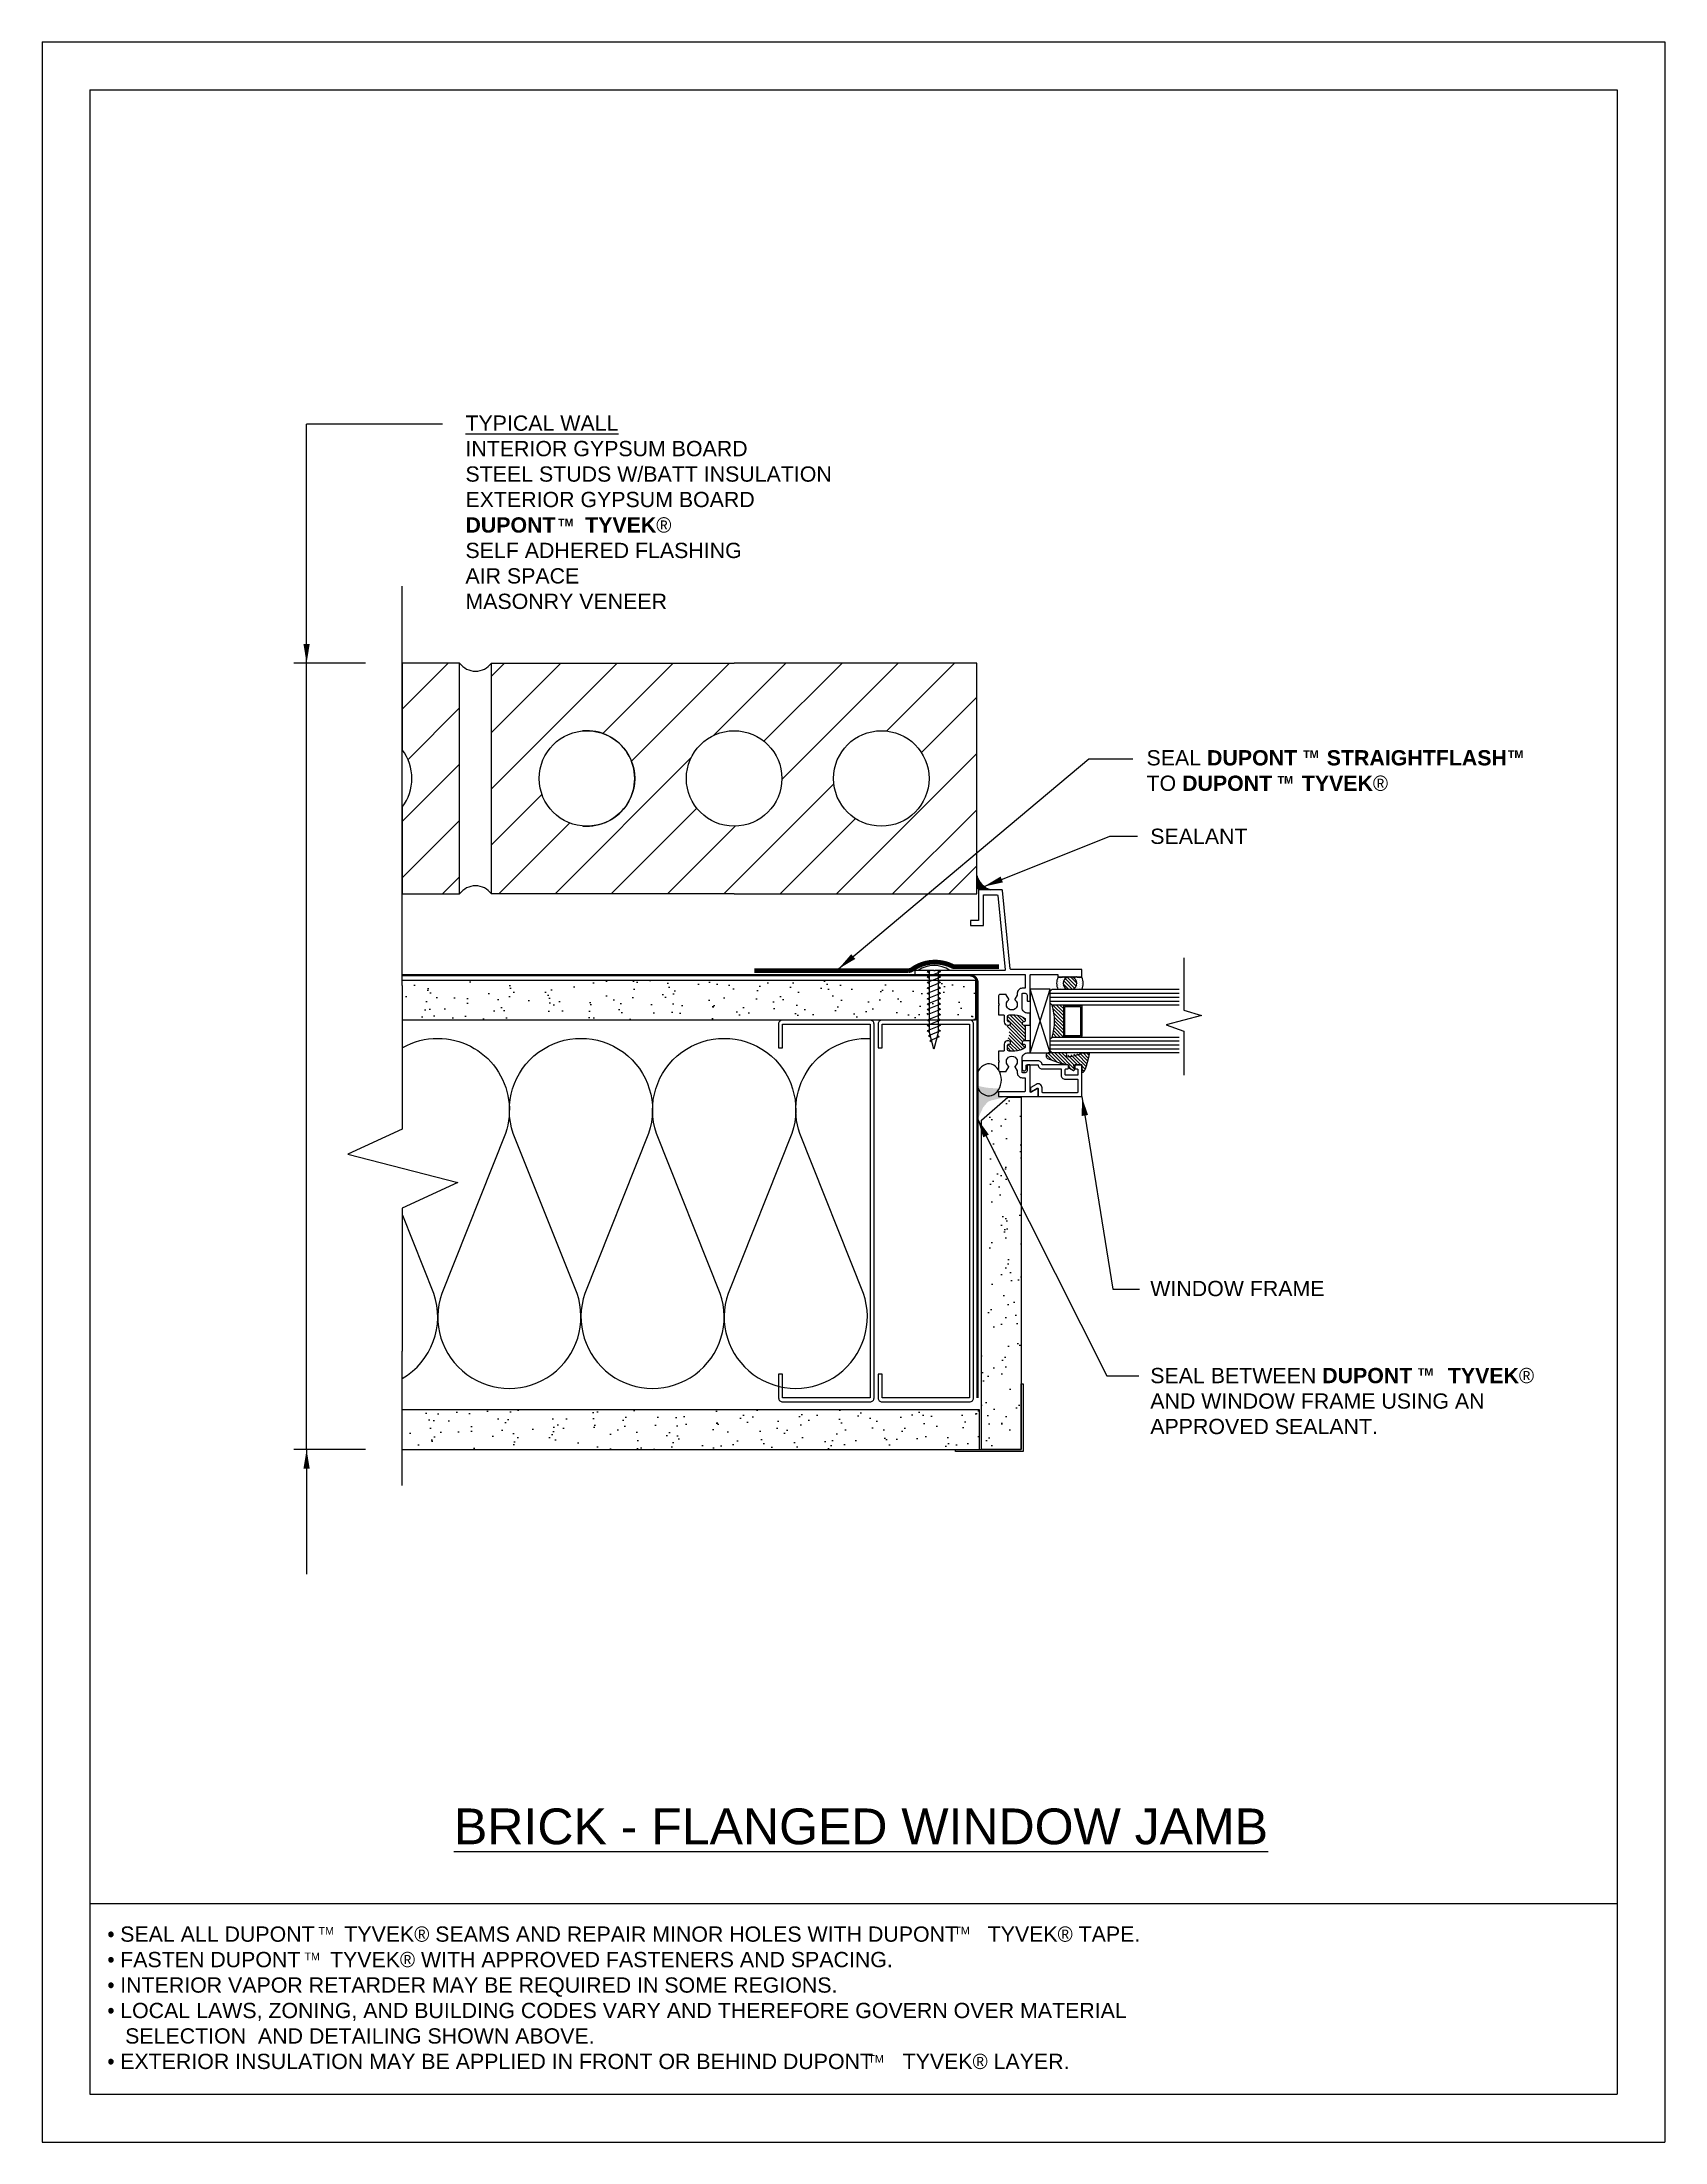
# Model space of a CAD drawing. Extents: x -129 to 26, y 0 to 100.
# Drawn here: x 0 to 25.5, y 0 to 33 of the extents above; entities that cross this region are included whole.
import ezdxf

# ---------------------------------------------------------------- set-up
doc = ezdxf.new("R2010")
doc.units = 0
doc.header["$LTSCALE"] = 1.5
doc.header["$MEASUREMENT"] = 0
doc.linetypes.add('CENTER', pattern=[2, 1.25, -0.25, 0.25, -0.25])
doc.linetypes.add('DASHED', pattern=[0.75, 0.5, -0.25])
doc.layers.get('0').update_dxf_attribs({"linetype": 'CONTINUOUS'})
doc.layers.get('DEFPOINTS').update_dxf_attribs({"linetype": 'CONTINUOUS'})
for name, color, linetype in [('8X11-TTB$0$B', 7, 'CONTINUOUS'), ('A-ANNO-TXT0', 252, 'CONTINUOUS'), ('A-FASTENERS', 8, 'CONTINUOUS'), ('A-GYP_BOARD', 252, 'CONTINUOUS'), ('A-METAL_STUD', 252, 'CONTINUOUS'), ('A-SEALANT', 252, 'CONTINUOUS'), ('BRICK', 13, 'CONTINUOUS'), ('DUPONT_FLASHING', 251, 'CENTER'), ('HATCH', 252, 'CONTINUOUS'), ('INSULATION', 40, 'CONTINUOUS'), ('STRUCTURE', 252, 'CONTINUOUS'), ('TEXT', 7, 'CONTINUOUS'), ('TYVEK', 160, 'DASHED'), ('WINDOW', 252, 'CONTINUOUS')]:
    doc.layers.add(name, color=color, linetype=linetype)
doc.styles.add('DETAILS', font='sanss___.ttf', dxfattribs={"height": 1})
doc.dimstyles.new('TYVEKDETAILS', dxfattribs={"dimscale": 6, "dimtxt": 1.5, "dimasz": 0.1, "dimexe": 0.75, "dimexo": 0.75, "dimgap": 0.75, "dimtad": 0, "dimtih": 1, "dimtoh": 1, "dimdec": 4, "dimzin": 0, "dimtxsty": 'DETAILS', "dimcen": 0.0625, "dimazin": 3, "dimtfac": 1, "dimtdec": 4, "dimtofl": 0, "dimtmove": 0, "dimatfit": 3, "dimtolj": 1, "dimtzin": 0})
pattern_1 = [(315, (10.52485, 29.796366), (0.02762136, 0.02762136), [])]
pattern_2 = [(45, (48.13734, 1.3539), (-0.441942, 0.441942), [])]

# ---------------------------------------------------------------- blocks, each defined once
blk = doc.blocks.new('*X0')
at = {"color": 0}
for p, q in [((0.140625, 0.34375), (0.140625, 0.34375)), ((0.15625, 0.375), (0.15625, 0.375)), ((0.171875, 0.34375), (0.171875, 0.34375)), ((0.1875, 0.375), (0.1875, 0.375)), ((0.203125, 0.34375), (0.203125, 0.34375)), ((0.21875, 0.375), (0.21875, 0.375)), ((0.234375, 0.34375), (0.234375, 0.34375)), ((0.25, 0.375), (0.25, 0.375)), ((0.265625, 0.34375), (0.265625, 0.34375)), ((0.28125, 0.375), (0.28125, 0.375)), ((0.296875, 0.34375), (0.296875, 0.34375)), ((0.3125, 0.375), (0.3125, 0.375)), ((0.140625, 0.28125), (0.140625, 0.28125)), ((0.140625, 0.09375), (0.140625, 0.09375)), ((0.140625, 0.03125), (0.140625, 0.03125)), ((0.15625, 0.3125), (0.15625, 0.3125)), ((0.15625, 0.0625), (0.15625, 0.0625)), ((0.15625, 0), (0.15625, 0)), ((0.171875, 0.03125), (0.171875, 0.03125)), ((0.1875, 0.3125), (0.1875, 0.3125)), ((0.1875, 0.0625), (0.1875, 0.0625)), ((0.1875, 0), (0.1875, 0)), ((0.203125, 0.03125), (0.203125, 0.03125)), ((0.21875, 0.3125), (0.21875, 0.3125)), ((0.21875, 0.0625), (0.21875, 0.0625)), ((0.21875, 0), (0.21875, 0)), ((0.234375, 0.03125), (0.234375, 0.03125)), ((0.25, 0.3125), (0.25, 0.3125)), ((0.25, 0.0625), (0.25, 0.0625)), ((0.25, 0), (0.25, 0)), ((0.265625, 0.03125), (0.265625, 0.03125)), ((0.28125, 0.3125), (0.28125, 0.3125)), ((0.28125, 0.0625), (0.28125, 0.0625)), ((0.28125, 0), (0.28125, 0)), ((0.296875, 0.28125), (0.296875, 0.28125)), ((0.296875, 0.09375), (0.296875, 0.09375)), ((0.296875, 0.03125), (0.296875, 0.03125)), ((0.3125, 0.3125), (0.3125, 0.3125)), ((0.3125, 0.25), (0.3125, 0.25)), ((0.3125, 0.125), (0.3125, 0.125)), ((0.3125, 0.0625), (0.3125, 0.0625)), ((0.3125, 0), (0.3125, 0))]:
    blk.add_line(p, q, dxfattribs=at)

msp = doc.modelspace()

# ---------------------------------------------------------------- hatches: boundary and pattern name
at = {"layer": 'BRICK', "linetype": 'CONTINUOUS'}
h = msp.add_hatch(dxfattribs=at)
h.set_pattern_fill('_USER', color=256, scale=0.625, angle=45, style=0, pattern_type=0)
h.set_pattern_definition(pattern_2)
edge = h.paths.add_edge_path()
edge.add_line((5.66, 23.239), (5.66, 21.878))
edge.add_arc((5.062, 21.427), 0.75, -37.0336, 37.0336, ccw=False)
edge.add_line((5.66, 20.975), (5.66, 19.614))
edge.add_line((5.66, 19.614), (6.562, 19.614))
edge.add_line((6.562, 19.614), (6.562, 23.239))
edge.add_line((6.562, 23.239), (5.66, 23.239))
h = msp.add_hatch(dxfattribs=at)
h.set_pattern_fill('_USER', color=256, scale=0.625, angle=45, style=0, pattern_type=0)
h.set_pattern_definition(pattern_2)
edge = h.paths.add_edge_path(flags=16)
edge.add_arc((13.187, 21.427), 0.75, 0, 360)
edge = h.paths.add_edge_path(flags=16)
edge.add_arc((10.874, 21.427), 0.75, 0, 360)
edge = h.paths.add_edge_path(flags=16)
edge.add_arc((8.562, 21.427), 0.75, 0, 360)
h.paths.add_polyline_path([(10.874, 19.614), (7.062, 19.614), (7.062, 23.239), (10.874, 23.239), (14.687, 23.239), (14.687, 19.614)])
at = {"layer": 'HATCH'}
h = msp.add_hatch(dxfattribs=at)
h.set_pattern_fill('AR-SAND,_O', color=256, scale=0.25, angle=90)
h.set_pattern_definition([(52.5, (-548.30153, -1763.89393), (0.48170594, -0.01574834), [0, -0.38, 0, -0.425, 0, -0.40625]), (82.5, (-548.3015, -1763.89393), (0.70553652, 0.44244418), [0, -0.205, 0, -0.3425, 0, -0.13125]), (122.5, (-548.30153, -1764.20143), (0.00141476, 0.77853547), [0, -0.125, 0, -0.45, 0, -0.5875]), (132.5, (-548.3015, -1764.20143), (0.2194189, 0.75153165), [0, -0.0625, 0, -0.295, 0, -0.3375])])
edge = h.paths.add_edge_path()
edge.add_line((5.66, 18.256), (14.667, 18.256))
edge.add_line((14.667, 18.256), (14.667, 17.631))
edge.add_line((14.667, 17.631), (5.66, 17.631))
h = msp.add_hatch(dxfattribs=at)
h.set_pattern_fill('AR-SAND,_O', color=256, scale=0.25, angle=90)
h.set_pattern_definition([(127.5, (5.70015, 2.34483), (-0.481706, -0.015748), [0, -0.38, 0, -0.425, 0, -0.40625]), (97.5, (5.70015, 2.3448), (-0.705537, 0.442444), [0, -0.205, 0, -0.3425, 0, -0.13125]), (57.5, (5.70015, 2.03733), (-0.001415, 0.778535), [0, -0.125, 0, -0.45, 0, -0.5875]), (47.5, (5.70015, 2.0373), (-0.21942, 0.751532), [0, -0.0625, 0, -0.295, 0, -0.3375])])
h.paths.add_polyline_path([(14.76, 10.881), (15.385, 10.881), (15.385, 16.417), (15.175, 16.417), (14.76, 16.056)])
h = msp.add_hatch(dxfattribs=at)
h.set_pattern_fill('AR-SAND,_O', color=256, scale=0.25, angle=90)
h.set_pattern_definition([(307.5, (-548.23903, 1793.0306), (0.48170594, 0.01574834), [0, -0.38, 0, -0.425, 0, -0.40625]), (277.5, (-548.239, 1793.0306), (0.70553652, -0.44244418), [0, -0.205, 0, -0.3425, 0, -0.13125]), (237.5, (-548.23903, 1793.3381), (0.00141476, -0.77853547), [0, -0.125, 0, -0.45, 0, -0.5875]), (227.5, (-548.239, 1793.3381), (0.2194189, -0.75153165), [0, -0.0625, 0, -0.295, 0, -0.3375])])
edge = h.paths.add_edge_path()
edge.add_line((5.66, 10.881), (14.729, 10.881))
edge.add_line((14.729, 10.881), (14.729, 11.506))
edge.add_line((14.729, 11.506), (5.66, 11.506))
at = {"layer": 'WINDOW'}
msp.add_hatch(color=7, dxfattribs=at).paths.add_polyline_path([(14.687, 19.905), (14.687, 19.702), (14.713, 19.677), (14.906, 19.677, -0.262493)])
h = msp.add_hatch(dxfattribs=at)
h.set_pattern_fill('ANSI31', color=256, scale=0.3125, angle=-90, style=0)
h.set_pattern_definition(pattern_1)
h.paths.add_polyline_path([(16.101, 18.302, 0.599485), (16.101, 18.114), (16.201, 18.114, 0.599485), (16.201, 18.302)])
h = msp.add_hatch(dxfattribs=at)
h.set_pattern_fill('ANSI31', color=256, scale=0.3125, angle=-90, style=0)
h.set_pattern_definition(pattern_1)
h.paths.add_polyline_path([(15.869, 17.364, 0.153266), (15.869, 17.864), (16.073, 17.864, 0.414214), (16.053, 17.844), (16.053, 17.384, 0.414214), (16.073, 17.364)])
h = msp.add_hatch(dxfattribs=at)
h.set_pattern_fill('ANSI31', color=256, scale=0.3125, angle=-90, style=0)
h.set_pattern_definition(pattern_1)
h.paths.add_polyline_path([(15.283, 17.712), (15.198, 17.712, 0.414214), (15.167, 17.681), (15.167, 17.65), (15.167, 17.627, 0.413437), (15.192, 17.602, -0.413437), (15.217, 17.577, -0.414214), (15.192, 17.552), (15.155, 17.552, -0.02353), (15.15, 17.552, -0.382874), (15.15, 17.302, -0.02353), (15.155, 17.302), (15.192, 17.302, -0.414214), (15.217, 17.277, -0.413437), (15.192, 17.252, 0.413437), (15.167, 17.227), (15.167, 17.173, 0.414214), (15.198, 17.142), (15.283, 17.142, 0.177059), (15.445, 17.201, 0.22095), (15.448, 17.208), (15.448, 17.227, 0.414214), (15.423, 17.252, -0.414214), (15.398, 17.277, -0.414214), (15.423, 17.302), (15.448, 17.302), (15.448, 17.552), (15.423, 17.552, -0.414214), (15.398, 17.577, -0.414214), (15.423, 17.602, 0.414214), (15.448, 17.627), (15.448, 17.645, 0.22095), (15.445, 17.653, 0.177059)])
h = msp.add_hatch(dxfattribs=at)
h.set_pattern_fill('ANSI31', color=256, scale=0.3125, angle=-90, style=0)
h.set_pattern_definition(pattern_1)
edge = h.paths.add_edge_path()
edge.add_ellipse((16.206, 17.083), major_axis=(-0.139, -0.032), ratio=0.13155, start_angle=43.2326, end_angle=180.0222)
edge.add_arc((16.105, 17.063), 0.0158, 131.5153, 277.1039, ccw=False)
edge.add_arc((16.08, 17.092), 0.0227, 312.2539, 394.0602)
edge.add_arc((16.084, 17.099), 0.0156, 20.163, 80.3876)
edge.add_line((16.087, 17.114), (15.814, 17.114))
edge.add_line((15.814, 17.114), (15.807, 17.114))
edge.add_ellipse((15.809, 17.068), major_axis=(-0.0011, 0.0457), ratio=0.621164, start_angle=0, end_angle=153.2403)
edge.add_line((15.797, 17.027), (16.013, 16.95))
edge.add_ellipse((16.037, 16.959), major_axis=(-0.0468, 0.0085), ratio=0.312415, start_angle=62.5423, end_angle=105.8209)
edge.add_line((16.047, 16.943), (16.123, 16.927))
edge.add_arc((16.073, 16.888), 0.0627, 0.4556, 37.9177, ccw=False)
edge.add_arc((16.156, 16.891), 0.0202, 187.3692, 230.7733)
edge.add_line((16.143, 16.875), (16.205, 16.836))
edge.add_arc((16.205, 16.852), 0.0156, 270, 368.9186)
edge.add_line((16.221, 16.854), (16.21, 16.927))
edge.add_line((16.21, 16.927), (16.339, 16.927))
edge.add_line((16.339, 16.927), (16.339, 16.825))
edge.add_arc((16.355, 16.825), 0.0156, 180, 322.8134)
edge.add_ellipse((16.408, 16.965), major_axis=(-0.041, -0.149), ratio=0.091401, start_angle=0, end_angle=180)
edge.add_line((16.449, 17.114), (16.345, 17.114))
h = msp.add_hatch(color=7, dxfattribs=at)
edge = h.paths.add_edge_path()
edge.add_line((14.858, 16.343), (14.912, 16.368))
edge.add_line((14.912, 16.368), (14.98, 16.382))
edge.add_line((14.98, 16.382), (15.034, 16.396))
edge.add_line((15.034, 16.396), (15.141, 16.424))
edge.add_line((15.141, 16.424), (15.027, 16.424))
edge.add_line((15.027, 16.424), (15.023, 16.424))
edge.add_line((15.023, 16.424), (15.023, 16.502))
edge.add_line((15.023, 16.502), (15.027, 16.502))
edge.add_line((15.027, 16.502), (15.027, 16.53))
edge.add_ellipse((14.875, 16.691), major_axis=(0, 0.251), ratio=0.790427, start_angle=116.6079, end_angle=230.2511, ccw=False)
edge.add_line((14.697, 16.578), (14.697, 16.048))
edge.add_line((14.697, 16.048), (14.711, 16.088))
edge.add_line((14.711, 16.088), (14.736, 16.149))
edge.add_line((14.736, 16.149), (14.761, 16.199))
edge.add_line((14.761, 16.199), (14.783, 16.253))
edge.add_line((14.783, 16.253), (14.822, 16.299))
edge.add_line((14.822, 16.299), (14.858, 16.343))

# ---------------------------------------------------------------- linework, layer by layer
at = {"layer": '8X11-TTB$0$B', "color": 7}
for p, q in [((0.75, 32.25), (0.75, 0.75)), ((0.75, 32.25), (24.75, 32.25)), ((24.75, 32.25), (24.75, 0.75)), ((0.75, 3.75), (24.75, 3.75)), ((0.75, 0.75), (24.75, 0.75))]:
    msp.add_line(p, q, dxfattribs=at)
at = {"layer": 'A-ANNO-TXT0', "linetype": 'CONTINUOUS'}
for p, q in [((5.66, 23.239, 0), (5.66, 21.878, 0)), ((5.66, 20.975, 0), (5.66, 19.614, 0))]:
    msp.add_line(p, q, dxfattribs=at)
at = {"layer": 'A-FASTENERS'}
for p, q in [((13.967, 18.411), (13.91, 18.387)), ((14.115, 18.387), (13.91, 18.303)), ((13.939, 18.368), (13.91, 18.387)), ((14.115, 18.303), (13.91, 18.219)), ((13.939, 18.283), (13.91, 18.303)), ((14.115, 18.219), (13.91, 18.134)), ((13.939, 18.199), (13.91, 18.219)), ((13.94, 18.411), (13.94, 17.457)), ((14.085, 17.457), (14.085, 18.411)), ((14.115, 18.387), (14.086, 18.407)), ((14.115, 18.303), (14.086, 18.323)), ((14.115, 18.219), (14.086, 18.238)), ((14.115, 18.134), (14.086, 18.154)), ((14.115, 18.134), (13.91, 18.05)), ((13.939, 18.114), (13.91, 18.134)), ((14.115, 18.05), (13.91, 17.965)), ((13.939, 18.03), (13.91, 18.05)), ((14.115, 17.965), (13.91, 17.881)), ((13.939, 17.946), (13.91, 17.965)), ((14.115, 17.881), (13.91, 17.797)), ((13.939, 17.861), (13.91, 17.881)), ((14.115, 18.05), (14.086, 18.07)), ((14.115, 17.965), (14.086, 17.985)), ((14.115, 17.881), (14.086, 17.901)), ((14.115, 17.797), (13.91, 17.712)), ((13.939, 17.777), (13.91, 17.797)), ((14.115, 17.712), (13.91, 17.628)), ((14.115, 17.628), (13.91, 17.544)), ((13.939, 17.608), (13.91, 17.628)), ((14.115, 17.544), (13.91, 17.459)), ((13.939, 17.524), (13.91, 17.544)), ((14.115, 17.797), (14.086, 17.816)), ((14.115, 17.712), (14.086, 17.732)), ((14.115, 17.628), (14.086, 17.648)), ((14.115, 17.544), (14.086, 17.563)), ((13.945, 17.435), (13.91, 17.459)), ((14.115, 17.459), (13.927, 17.382)), ((13.966, 17.355), (13.927, 17.382)), ((14.013, 17.175), (13.94, 17.457)), ((14.095, 17.367), (13.947, 17.305)), ((13.986, 17.279), (13.947, 17.305)), ((14.085, 17.457), (14.013, 17.175)), ((14.095, 17.367), (14.066, 17.386)), ((14.115, 17.459), (14.086, 17.479))]:
    msp.add_line(p, q, dxfattribs=at)
msp.add_arc((14.015, 18.045), 0.443, 55.6322, 124.3678, dxfattribs=at)
at = {"layer": 'A-GYP_BOARD', "linetype": 'CONTINUOUS'}
for p, q in [((5.66, 18.175), (5.66, 24.448)), ((5.66, 10.319), (5.66, 12.425))]:
    msp.add_line(p, q, dxfattribs=at)
at = {"layer": 'A-GYP_BOARD'}
for points in [[(5.66, 18.256), (14.667, 18.256), (14.667, 17.631), (5.66, 17.631)], [(5.66, 10.881), (14.729, 10.881), (14.729, 11.506), (5.66, 11.506)]]:
    msp.add_lwpolyline(points, dxfattribs=at)
for points in [[(14.76, 10.881), (14.76, 16.056), (15.175, 16.417), (15.385, 16.417), (15.385, 10.881)], [(14.354, 10.881), (15.385, 10.881), (15.385, 11.912), (15.416, 11.912), (15.416, 10.85), (14.354, 10.85)]]:
    msp.add_lwpolyline(points, close=True, dxfattribs=at)
at = {"layer": 'A-METAL_STUD'}
for points in [[(11.636, 12.068), (11.573, 12.068), (11.573, 11.693, 0.414214), (11.636, 11.631), (13.011, 11.631, 0.414214), (13.073, 11.693), (13.073, 17.568, 0.414214), (13.011, 17.631), (11.636, 17.631, 0.414214), (11.573, 17.568), (11.573, 17.193), (11.636, 17.193), (11.636, 17.568), (13.011, 17.568), (13.011, 11.693), (11.636, 11.693)], [(13.198, 12.068), (13.136, 12.068), (13.136, 11.693, 0.414214), (13.198, 11.631), (14.573, 11.631, 0.414214), (14.636, 11.693), (14.636, 17.568, 0.414214), (14.573, 17.631), (13.198, 17.631, 0.414214), (13.136, 17.568), (13.136, 17.193), (13.198, 17.193), (13.198, 17.568), (14.573, 17.568), (14.573, 11.693), (13.198, 11.693)]]:
    msp.add_lwpolyline(points, format="xyb", close=True, dxfattribs=at)
at = {"layer": 'A-SEALANT'}
for p, q in [((17.941, 18.606), (17.941, 17.786)), ((18.22, 17.703), (17.662, 17.555)), ((17.662, 17.555), (17.941, 17.454)), ((17.941, 17.786), (18.22, 17.703)), ((17.941, 17.454), (17.941, 16.766))]:
    msp.add_line(p, q, dxfattribs=at)
msp.add_arc((14.998, 19.985), 0.322, 194.5226, 253.3544, dxfattribs=at)
at = {"layer": 'BRICK', "linetype": 'CONTINUOUS', "elevation": 0}
for points in [[(5.66, 19.614), (6.562, 19.614), (6.562, 23.239), (5.66, 23.239)], [(10.874, 19.614), (7.062, 19.614), (7.062, 23.239), (10.874, 23.239)], [(10.874, 19.614), (14.687, 19.614), (14.687, 23.239), (10.874, 23.239)]]:
    msp.add_lwpolyline(points, dxfattribs=at)
at = {"layer": 'BRICK', "linetype": 'CONTINUOUS'}
for centre in [(8.562, 21.427, 0), (10.874, 21.427, 0), (13.187, 21.427, 0)]:
    msp.add_circle(centre, 0.75, dxfattribs=at)
for centre, radius, start, end in [((6.812, 23.425, 0), 0.312, 216.7016, 323.2984), ((8.562, 21.427, 0), 0.75, 264.9035, 95.0965), ((5.062, 21.427, 0), 0.75, 322.9664, 37.0336), ((6.812, 19.428, 0), 0.312, 36.7016, 143.2984)]:
    msp.add_arc(centre, radius, start, end, dxfattribs=at)
at = {"layer": 'DEFPOINTS'}
for p, q in [((0, 33), (0, 0)), ((0, 33), (25.5, 33)), ((25.5, 33), (25.5, 0)), ((0, 0), (25.5, 0))]:
    msp.add_line(p, q, dxfattribs=at)
at = {"layer": 'DUPONT_FLASHING', "linetype": 'CONTINUOUS', "const_width": 0.075}
msp.add_lwpolyline([(15.038, 18.468), (14.346, 18.468, -0.114006), (14.302, 18.478, 0.274265), (13.672, 18.427, -0.1554), (13.614, 18.408), (11.194, 18.408)], format="xyb", dxfattribs=at)
at = {"layer": 'INSULATION'}
for points in [[(5.669, 17.2, -0.128166), (6.218, 17.343)], [(6.218, 17.343, -0.51555), (7.281, 15.85), (6.28, 13.336, 1.40437), (8.406, 13.336), (7.405, 15.85, -1.40437), (9.531, 15.85), (8.53, 13.336, 1.40437), (10.656, 13.336), (9.655, 15.85, -1.40437), (11.781, 15.85), (10.78, 13.336, 1.40437), (12.906, 13.336), (11.905, 15.85, -0.527588), (13.011, 17.342)], [(5.66, 11.997, 0.358091), (6.156, 13.336), (5.669, 14.559)]]:
    msp.add_lwpolyline(points, format="xyb", dxfattribs=at)
at = {"layer": 'STRUCTURE'}
msp.add_lwpolyline([(5.66, 18.175), (5.66, 15.917), (4.804, 15.521), (6.534, 15.078), (5.66, 14.675), (5.66, 12.425)], dxfattribs=at)
at = {"layer": 'TEXT'}
for p, q in [((6.295, 26.994), (4.157, 26.994)), ((5.082, 23.239, 0), (3.959, 23.239, 0)), ((4.157, 10.881), (4.157, 23.239, 0)), ((5.082, 10.881), (3.959, 10.881))]:
    msp.add_line(p, q, dxfattribs=at)
at = {"layer": 'TYVEK', "const_width": 0.04, "elevation": 0}
msp.add_lwpolyline([(14.698, 18.211), (14.698, 18.211, 0.414214), (14.573, 18.336), (5.66, 18.336)], format="xyb", dxfattribs=at)
msp.add_lwpolyline([(14.698, 11.69), (14.698, 18.211)], dxfattribs=at)
at = {"layer": 'WINDOW'}
for p, q in [((15.838, 18.052), (17.869, 18.052)), ((15.838, 17.989), (17.869, 17.989)), ((15.838, 17.927), (17.869, 17.927)), ((15.838, 17.302), (17.869, 17.302)), ((15.838, 17.239), (17.869, 17.239)), ((15.838, 17.177), (17.869, 17.177))]:
    msp.add_line(p, q, dxfattribs=at)
for points in [[(15.217, 17.577, 0.414214), (15.192, 17.602, -0.414214), (15.167, 17.627), (15.167, 17.681, -0.414214), (15.198, 17.712), (15.283, 17.712, -0.177059), (15.445, 17.653, -0.22095), (15.448, 17.645), (15.448, 17.627, -0.414214), (15.423, 17.602, 0.414214), (15.398, 17.577, 0.414214), (15.423, 17.552), (15.526, 17.552), (15.526, 17.73, 0.414214), (15.516, 17.74), (15.481, 17.74, -0.414214), (15.401, 17.82), (15.401, 18.042, -0.414214), (15.411, 18.052), (15.445, 18.052, -0.414214), (15.476, 18.021), (15.476, 17.942, 0.414214), (15.491, 17.927), (15.516, 17.927, 0.414214), (15.526, 17.937), (15.526, 18.339, -0.414214), (15.536, 18.349), (15.953, 18.349, -0.414214), (15.963, 18.339), (15.963, 18.312, 0.414214), (15.973, 18.302), (16.031, 18.302), (16.046, 18.317), (16.061, 18.302), (16.076, 18.317), (16.091, 18.302), (16.106, 18.317), (16.121, 18.302), (16.136, 18.317), (16.151, 18.302), (16.166, 18.317), (16.181, 18.302), (16.196, 18.317), (16.211, 18.302), (16.226, 18.317), (16.241, 18.302), (16.256, 18.317), (16.271, 18.302), (16.338, 18.302), (16.338, 18.427), (15.222, 18.427, -0.385314), (15.212, 18.436), (15.089, 19.668, 0.385314), (15.079, 19.677), (14.713, 19.677), (14.713, 19.193), (14.588, 19.193), (14.588, 19.115), (14.791, 19.115), (14.791, 19.599), (15.008, 19.599, -0.385314), (15.018, 19.59), (15.135, 18.422, -0.443716), (15.125, 18.411), (14.035, 18.411), (14.025, 18.401), (14.015, 18.411), (13.713, 18.411), (13.713, 18.349), (15.438, 18.349, -0.414214), (15.448, 18.339), (15.448, 18.14, -0.414214), (15.438, 18.13), (15.401, 18.13, 0.414214), (15.323, 18.052), (15.323, 18.027, -0.131652), (15.322, 18.022), (15.285, 17.959, 0.383968), (15.288, 17.945, -3.079589), (15.187, 17.945, 0.383968), (15.189, 17.959), (15.15, 18.027, 0.267949), (15.141, 18.032), (15.057, 18.032, 0.414214), (15.026, 18.001), (15.026, 17.891), (15.041, 17.876), (15.026, 17.861), (15.026, 17.722, 0.414214), (15.036, 17.712), (15.107, 17.712, -0.414214), (15.117, 17.702), (15.117, 17.602, 0.414214), (15.167, 17.552), (15.192, 17.552, 0.414214)], [(15.963, 18.302, 0.224876), (15.963, 18.114), (16.339, 18.114, 0.224876), (16.339, 18.302)], [(16.338, 17.844), (16.338, 17.384, -0.414214), (16.318, 17.364), (16.073, 17.364, -0.414214), (16.053, 17.384), (16.053, 17.844, -0.414214), (16.073, 17.864), (16.318, 17.864, -0.414214)], [(15.198, 17.142, -0.414214), (15.167, 17.173), (15.167, 17.227, -0.414214), (15.192, 17.252, 0.414214), (15.217, 17.277, 0.414214), (15.192, 17.302), (15.167, 17.302, 0.414214), (15.117, 17.252), (15.117, 17.152, -0.414214), (15.107, 17.142), (15.036, 17.142, 0.414214), (15.026, 17.132), (15.026, 16.993), (15.041, 16.978), (15.026, 16.963), (15.026, 16.853, 0.414214), (15.057, 16.822), (15.141, 16.822, 0.267949), (15.15, 16.827), (15.189, 16.895, 0.383968), (15.187, 16.908, -3.079589), (15.288, 16.908, 0.383968), (15.285, 16.895), (15.322, 16.831, -0.131652), (15.323, 16.826), (15.323, 16.802, 0.414214), (15.401, 16.724), (15.438, 16.724, -0.414214), (15.448, 16.714), (15.448, 16.515, -0.414214), (15.438, 16.505), (15.026, 16.505), (15.026, 16.427), (15.526, 16.427), (15.651, 16.427), (15.651, 16.542, 0.414214), (15.641, 16.552, 0.131652), (15.636, 16.55), (15.541, 16.496, -0.57735), (15.526, 16.504), (15.526, 16.917, 0.414214), (15.516, 16.927), (15.491, 16.927, 0.414214), (15.476, 16.912), (15.476, 16.833, -0.414214), (15.445, 16.802), (15.411, 16.802, -0.414214), (15.401, 16.812), (15.401, 17.034, -0.414214), (15.481, 17.114), (15.516, 17.114, 0.414214), (15.526, 17.124), (15.526, 17.302), (15.423, 17.302, 0.414214), (15.398, 17.277, 0.414214), (15.423, 17.252, -0.414214), (15.448, 17.227), (15.448, 17.208, -0.22095), (15.445, 17.201, -0.177059), (15.283, 17.142)], [(16.126, 16.917, 0.414214), (16.116, 16.927), (15.713, 16.927, 0.414214), (15.651, 16.989), (15.411, 16.989, 0.414214), (15.401, 16.979), (15.401, 16.86, 0.880809), (15.463, 16.86), (15.463, 16.917, -0.414214), (15.473, 16.927), (15.651, 16.927), (15.651, 16.927, 0.414214), (15.713, 16.865), (16.004, 16.865, -0.414214), (16.014, 16.855), (16.014, 16.762, 0.414214), (16.076, 16.7), (16.266, 16.7, -0.414214), (16.276, 16.69), (16.276, 16.499, -0.414214), (16.266, 16.489), (15.723, 16.489, -0.414214), (15.713, 16.499), (15.713, 16.567, 0.579), (15.62, 16.62), (15.536, 16.571, 0.266624), (15.531, 16.563), (15.531, 16.514, 0.579), (15.546, 16.506), (15.636, 16.558, -0.579), (15.651, 16.549), (15.651, 16.427), (16.338, 16.427), (16.338, 16.927), (16.236, 16.927, 0.414214), (16.226, 16.917), (16.226, 16.872, 0.414214), (16.236, 16.862), (16.266, 16.862, -0.414214), (16.276, 16.852), (16.276, 16.772, -0.414214), (16.266, 16.762), (16.116, 16.762), (16.086, 16.762, -0.414214), (16.076, 16.772), (16.076, 16.852, -0.414214), (16.086, 16.862), (16.116, 16.862, 0.414214), (16.126, 16.872)]]:
    msp.add_lwpolyline(points, format="xyb", close=True, dxfattribs=at)
for points in [[(15.526, 18.114), (15.526, 17.114), (15.838, 17.114), (15.838, 18.114)], [(16.318, 17.844), (16.318, 17.384), (16.073, 17.384), (16.073, 17.844)]]:
    msp.add_lwpolyline(points, close=True, dxfattribs=at)
for points in [[(15.838, 17.114), (15.526, 18.114)], [(15.526, 17.114), (15.838, 18.114)], [(17.869, 17.864), (15.869, 17.864), (15.838, 17.896), (15.838, 18.083), (15.869, 18.114), (17.869, 18.114)], [(15.448, 17.552), (15.448, 17.302)], [(17.869, 17.114), (15.869, 17.114), (15.838, 17.146), (15.838, 17.333), (15.869, 17.364), (17.869, 17.364)], [(15.797, 17.027), (16.013, 16.95)], [(16.345, 17.114), (16.449, 17.114)]]:
    msp.add_lwpolyline(points, dxfattribs=at)
for points in [[(16.095, 17.075, 0.375935), (16.099, 17.104, 0.269), (16.087, 17.114), (15.814, 17.114), (15.807, 17.114)], [(16.047, 16.943), (16.123, 16.927, -0.149872), (16.136, 16.892, 0.239449), (16.143, 16.875), (16.205, 16.836, 0.460576), (16.221, 16.854), (16.21, 16.927), (16.339, 16.927), (16.339, 16.825, 0.718661), (16.368, 16.816, 0.718661)], [(16.095, 17.075, 0.723342), (16.107, 17.047, 0.723342)]]:
    msp.add_lwpolyline(points, format="xyb", dxfattribs=at)
for centre, radius, start, end in [((16.151, 18.208), 0.106, 118.1159, 241.8841), ((16.151, 18.208), 0.106, 298.1159, 61.8841), ((15.073, 17.614), 0.835, 342.5726, 17.4274)]:
    msp.add_arc(centre, radius, start, end, dxfattribs=at)
msp.add_ellipse((14.875, 16.691), major_axis=(0, 0.251), ratio=0.790427, start_param=2.035192, end_param=7.389586, dxfattribs=at)
at = {"layer": 'WINDOW', "extrusion": (0, 0, -1)}
for centre, major_axis, ratio, start_param, end_param in [((15.809, 17.068), (-0.0011, 0.0457), 0.621164, 3.608637, 6.283185), ((16.037, 16.959), (-0.0468, 0.0085), 0.312415, 4.436263, 5.191616), ((16.206, 17.083), (-0.139, -0.032), 0.13155, 3.141205, 5.52998), ((16.408, 16.965), (-0.041, -0.149), 0.091401, 3.141593, 6.283185)]:
    msp.add_ellipse(centre, major_axis=major_axis, ratio=ratio, start_param=start_param, end_param=end_param, dxfattribs=at)

# ---------------------------------------------------------------- block references
at = {"layer": 'WINDOW', "extrusion": (0, 0, -1), "zscale": -1, "rotation": 270}
msp.add_blockref('*X0', (-16.339, 18.427), dxfattribs=at)

# ---------------------------------------------------------------- texts
at = {"layer": 'TEXT', "attachment_point": 1, "style": 'DETAILS'}
for s, insert, char_height, width in [('{\\fArial|b0|i0|c0|p34;\\LTYPICAL WALL\\P}INTERIOR GYPSUM BOARD\\PSTEEL STUDS W/BATT INSULATION\\PEXTERIOR GYPSUM BOARD\\P{\\fSansSerif|b1|i0|c2|p2;DUPONT     TYVEK\\fSymbol|b0|i0|c2|p18;â }\\PSELF ADHERED FLASHING\\PAIR SPACE\\PMASONRY VENEER', (6.653, 27.131, 0), 0.24, 9.58639), ('SEAL{\\fSansSerif|b1|i0|c2|p2; DUPONT     STRAIGHTFLASH\\P}TO{\\fSansSerif|b1|i0|c2|p2; DUPONT     TYVEK\\fSymbol|b0|i0|c2|p18;â}', (17.354, 21.872, 0), 0.24, 8.65986), ('SEALANT', (17.413, 20.638, 0), 0.24, 8.65986), ('WINDOW FRAME', (17.413, 13.532, 0), 0.24, 8.65986), ('SEAL{\\fSansSerif|b1|i0|c2|p2; }BETWEEN{\\fSansSerif|b1|i0|c2|p2; DUPONT      TYVEK\\fSymbol|b0|i0|c2|p18;â }AND WINDOW FRAME USING AN APPROVED SEALANT.', (17.413, 12.164, 0), 0.24, 6.66917), ('{\\LBRICK - FLANGED WINDOW JAMB}', (6.473, 5.241), 0.5625, 15.9037), ('{\\fSymbol|b0|i0|c2|p18;· }SEAL ALL DUPONT     TYVEK{\\fSymbol|b0|i0|c2|p18;â} SEAMS AND REPAIR MINOR HOLES WITH DUPONT     TYVEK{\\fSymbol|b0|i0|c2|p18;â} TAPE.\\P{\\fSymbol|b0|i0|c2|p18;· }FASTEN DUPONT     TYVEK{\\fSymbol|b0|i0|c2|p18;â} WITH APPROVED FASTENERS AND SPACING.\\P{\\fSymbol|b0|i0|c2|p18;· }INTERIOR VAPOR RETARDER MAY BE REQUIRED IN SOME REGIONS.\\P{\\fSymbol|b0|i0|c2|p18;· }LOCAL LAWS, ZONING, AND BUILDING CODES VARY AND THEREFORE GOVERN OVER MATERIAL \\P   SELECTION  AND DETAILING SHOWN ABOVE.\\P{\\fSymbol|b0|i0|c2|p18;· }EXTERIOR INSULATION MAY BE APPLIED IN FRONT OR BEHIND DUPONT     TYVEK{\\fSymbol|b0|i0|c2|p18;â} LAYER.', (1.027, 3.387), 0.24, 18.02029), ('TM', (4.345, 3.378), 0.12, 8.31), ('TM', (14.335, 3.383), 0.12, 8.31), ('TM', (4.124, 2.977), 0.12, 8.31), ('TM', (12.983, 1.365), 0.12, 8.31)]:
    msp.add_mtext(s, dxfattribs=dict(at, insert=insert, char_height=char_height, width=width))
at = {"layer": 'TEXT', "char_height": 0.12, "attachment_point": 4, "style": 'DETAILS'}
for insert in [(8.108, 25.448, 0), (19.816, 21.808, 0), (23.032, 21.808, 0), (19.413, 21.405, 0), (21.617, 12.1, 0)]:
    msp.add_mtext('{\\fSansSerif|b1|i0|c2|p2;TM}', dxfattribs=dict(at, insert=insert))

# ---------------------------------------------------------------- leaders
at = {"layer": 'TEXT'}
for points in [[(4.157, 23.239), (4.157, 26.994)], [(12.516, 18.436), (16.45, 21.737), (17.14, 21.737)], [(14.801, 19.729, 0), (16.779, 20.519, 0), (17.211, 20.519, 0)], [(16.338, 16.427, 0), (16.827, 13.403, 0), (17.241, 13.403, 0)], [(14.698, 16.076, 0), (16.731, 12.041, 0), (17.234, 12.041, 0)], [(4.157, 10.881), (4.157, 8.925)]]:
    msp.add_leader(points, dimstyle='TYVEKDETAILS', override={"dimscale": 3, "dimfxl": 3}, dxfattribs=at)

doc.saveas('drawing.dxf')
